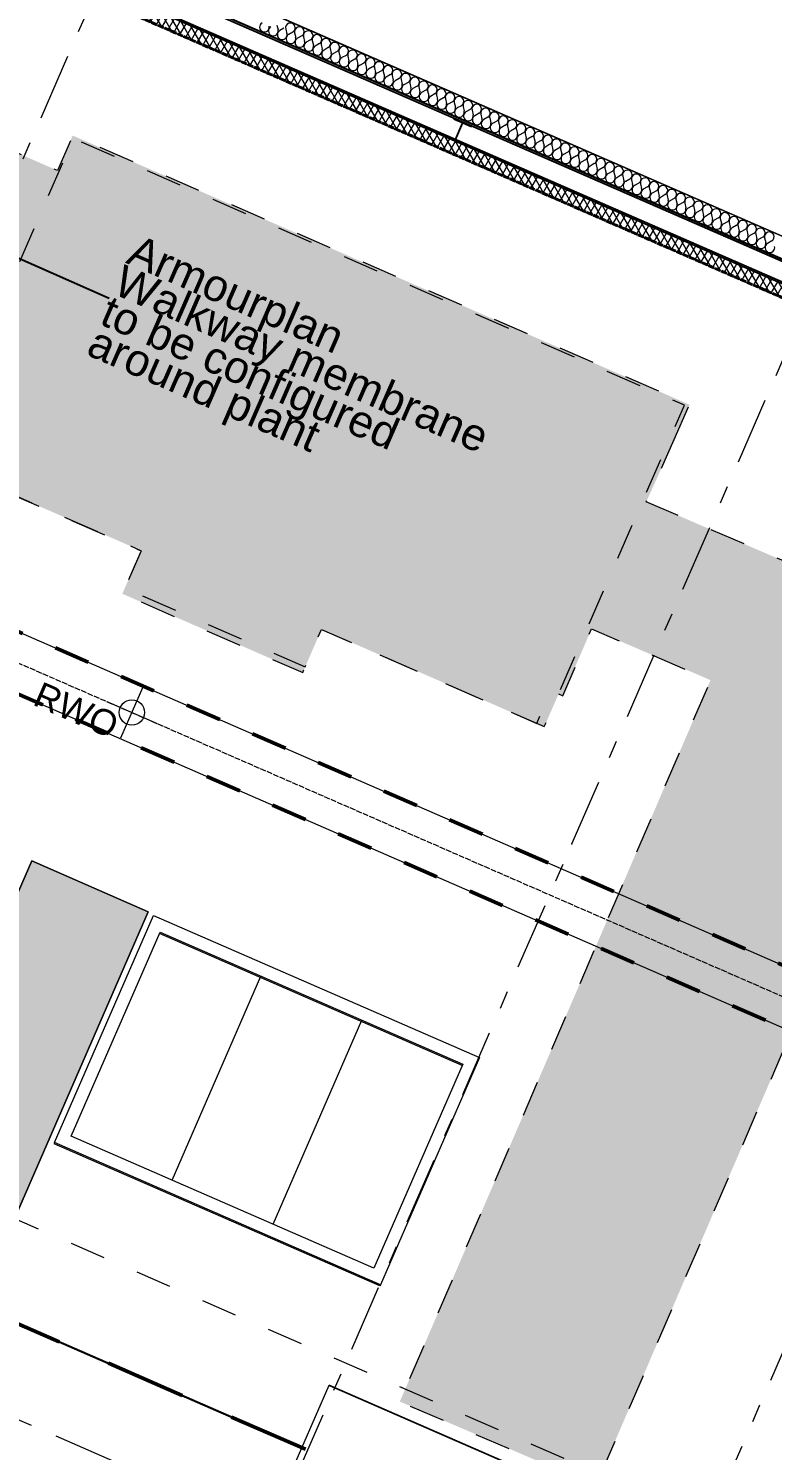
# Model space of a CAD drawing. Header units: millimetres. Extents: x -50172 to 90294, y -72116 to 25069.
# Drawn here: x 10263 to 16124, y -38302 to -27110 of the extents above; entities that cross this region are included whole.
import ezdxf
from ezdxf.enums import TextEntityAlignment as Align

# ---------------------------------------------------------------- set-up
doc = ezdxf.new("R2010")
doc.units = ezdxf.units.MM
doc.header["$MEASUREMENT"] = 0
for name, pattern in [('Dashed', [564.444447, 282.222223, -282.222223]), ('Double Dashed', [1093.611073, 529.166651, -211.666656, 141.111112, -211.666656]), ('Hidden Line', [55, 45, -10]), ('Long Dashed', [1058.333302, 634.99999, -423.333311])]:
    doc.linetypes.add(name, pattern=pattern)
for name, color, linetype, lineweight in [('A-15-MG_Structural_Grid_Phase_2_Pen_No__173', 1, 'Continuous', 18), ('A-20-M_Floor_Slab_Pen_No__195', 7, 'Continuous', 35), ('A-20-M_Floor_Slab_Pen_No__4', 7, 'Continuous', 20), ('A-20-M_Floor_Slab_Pen_No__89', 8, 'Continuous', 20), ('A-20-M_Roof_Accessory_Pen_No__1', 7, 'Continuous', 13), ('A-25-M_Curtain_Wall_Pen_No__1', 7, 'Continuous', 13), ('A-25-M_Curtain_Wall_Pen_No__85', 8, 'Continuous', 20), ('A-95-MC_Marker_Section_P2.Marker_Pen_No__1', 7, 'Continuous', 13), ('COLUMN.IFC Import_Pen_No__2', 8, 'Continuous', 15), ('New_A-20-M_Roof_Accessory_Pen_No__1', 7, 'Continuous', 13), ('New_A-20-M_Roof_Accessory_Pen_No__150', 7, 'Continuous', 0), ('New_A-20-M_Roof_Accessory_Pen_No__156', 5, 'Continuous', 50), ('New_A-20-M_Roof_Accessory_Pen_No__176', 1, 'Continuous', 50), ('New_A-20-M_Roof_Pen_No__92', 8, 'Continuous', 13), ('New_A-25-M_Wall_Ext_Pen_No__1', 7, 'Continuous', 13), ('New_A-95-D_1_100_Pen_No__1', 7, 'Continuous', 13), ('New_A-95-P_Drawing_Pen_No__1', 7, 'Continuous', 13), ('New_A-95-P_Text_1_50_GA_Pen_No__1', 7, 'Continuous', 13)]:
    doc.layers.add(name, color=color, linetype=linetype, lineweight=lineweight)
for name, color, linetype in [('A-20-M_Floor_Slab', 7, 'Continuous'), ('A-95-MC_Marker_Section_P2.Marker', 7, 'Continuous'), ('COLUMN.IFC Import', 7, 'Continuous'), ('New_A-15-MG_Structural_Grid_Phase_2', 7, 'Continuous'), ('New_A-20-M_Roof', 7, 'Continuous'), ('New_A-25-M_Wall_Ext', 7, 'Continuous'), ('New_A-95-D_1_100', 7, 'Continuous')]:
    doc.layers.add(name, color=color, linetype=linetype)
for name, color, linetype, lineweight, true_color in [('A-20-M_Floor_Slab_Pen_No__107', 7, 'Continuous', 15, 0xa6a6a6), ('New_A-15-MG_Structural_Grid_Phase_2_Pen_No__222', 7, 'Continuous', 13, 0x65af33), ('New_A-20-M_Roof_Accessory_Pen_No__61', 7, 'Continuous', 20, 0x6a6a6a), ('New_A-25-M_Wall_Ext_Pen_No__107', 7, 'Continuous', 15, 0xa6a6a6), ('New_A-95-P_Drawing_Pen_No__142', 7, 'Continuous', 0, 0xeeeeee), ('New_A-95-P_Drawing_Pen_No__210', 7, 'Continuous', 13, 0xbae3f7)]:
    doc.layers.add(name, color=color, linetype=linetype, lineweight=lineweight, true_color=true_color)
doc.styles.add('GENERATED_STYLE_3', font='')
doc.styles.add('GENERATED_STYLE_4', font='')
doc.styles.get('GENERATED_STYLE_3').set_extended_font_data('Arial')
doc.styles.get('GENERATED_STYLE_4').set_extended_font_data('Swis721 BT')
doc.dimstyles.new('GENERATED_STYLE__1', dxfattribs={"dimtxt": 250, "dimasz": 95, "dimexe": 0.18, "dimexo": 50, "dimgap": 0.09, "dimtad": 1, "dimdec": 0, "dimzin": 0, "dimdsep": 46, "dimtxsty": 'GENERATED_STYLE_3', "dimblk": 'ARROWHEAD_2', "dimblk1": 'ARROWHEAD_2', "dimblk2": 'ARROWHEAD_2', "dimcen": 0.09, "dimclrd": 7, "dimclre": 7, "dimclrt": 7, "dimadec": 0, "dimazin": 0, "dimtfac": 1, "dimtdec": 4, "dimtmove": 0, "dimatfit": 3, "dimfxl": 1, "dimtolj": 1, "dimtzin": 0, "dimarcsym": 0})
doc.dimstyles.new('GENERATED_STYLE__3', dxfattribs={"dimtxt": 0.18, "dimasz": 182.4, "dimexe": 0.18, "dimexo": 0.0625, "dimgap": 0.09, "dimtad": 0, "dimtih": 1, "dimtoh": 1, "dimdec": 4, "dimzin": 0, "dimdsep": 46, "dimcen": 0.09, "dimadec": 0, "dimazin": 0, "dimtfac": 1, "dimtdec": 4, "dimtmove": 0, "dimatfit": 3, "dimldrblk": 'ARROWHEAD_5', "dimfxl": 1, "dimtolj": 1, "dimtzin": 0, "dimarcsym": 0})

# ---------------------------------------------------------------- blocks, each defined once
blk = doc.blocks.new('Skylight Flat Panel 19[2]_2')
at = {"layer": 'New_A-20-M_Roof', "linetype": 'Continuous', "lineweight": 0, "flags": 128}
for points in [[(8691, -40027), (9470, -38239)], [(9470, -38239), (9474, -38230)], [(9470, -38239), (12037, -39358)], [(9474, -38230), (12041, -39349)], [(8823, -39975), (9522, -38371)], [(9522, -38371), (11905, -39410)], [(10317, -38717), (9617, -40321)], [(11111, -39064), (10412, -40668)], [(12037, -39358), (11258, -41146)], [(12037, -39358), (12041, -39349)], [(11905, -39410), (11206, -41014)], [(11258, -41146), (8691, -40027)], [(11206, -41014), (8823, -39975)], [(8827, -39966), (11210, -41005)]]:
    blk.add_lwpolyline(points, dxfattribs=at)
blk = doc.blocks.new('Roof_1_2', base_point=(-23076, -22803))
at = {"layer": 'New_A-20-M_Roof_Pen_No__92', "linetype": 'Continuous', "flags": 128}
for points in [[(-23076, -22801), (12417, -38278)], [(12417, -38280), (-23076, -22803)], [(-23076, -22803), (12417, -38280)], [(12418, -38277), (-23075, -22801)], [(12120, -38959), (12417, -38280)], [(12418, -38277), (12417, -38278), (12417, -38280)]]:
    blk.add_lwpolyline(points, dxfattribs=at)
at = {"layer": 'New_A-20-M_Roof', "linetype": 'Continuous', "lineweight": 0}
blk.add_blockref('Skylight Flat Panel 19[2]_2', (0, 0), dxfattribs=at)
blk = doc.blocks.new('Skylight Flat Panel 19[6]_2')
at = {"layer": 'New_A-20-M_Roof', "linetype": 'Continuous', "lineweight": 0, "flags": 128}
for points in [[(10469, -35877), (11249, -34090)], [(11249, -34090), (13815, -35209)], [(10601, -35826), (11300, -34222)], [(13680, -35270), (11296, -34231)], [(11300, -34222), (13684, -35261)], [(11395, -36172), (12095, -34568)], [(12190, -36519), (12889, -34915)], [(13815, -35209), (13036, -36997)], [(13684, -35261), (12984, -36865)], [(10469, -35877), (10465, -35887)], [(13032, -37006), (10465, -35887)], [(13036, -36997), (10469, -35877)], [(12984, -36865), (10601, -35826)], [(13036, -36997), (13032, -37006)]]:
    blk.add_lwpolyline(points, dxfattribs=at)
blk = doc.blocks.new('Roof_2_2', base_point=(-19442, -19430))
at = {"layer": 'New_A-20-M_Roof_Pen_No__92', "linetype": 'Continuous', "flags": 128}
for points in [[(19862, -36569), (-19442, -19430)], [(-23077, -22805), (12416, -38282)], [(12416, -38282), (-23077, -22805)], [(12417, -38280), (-23076, -22803)], [(-23076, -22803), (12417, -38280)], [(12417, -38280), (12632, -37786)], [(12631, -37788), (15584, -39076)], [(15584, -39076), (12631, -37788)], [(15585, -39074), (12632, -37786)], [(12632, -37786), (15585, -39074)], [(12416, -38282), (12416, -38282), (12417, -38280)]]:
    blk.add_lwpolyline(points, dxfattribs=at)
at = {"layer": 'New_A-20-M_Roof', "linetype": 'Continuous', "lineweight": 0}
blk.add_blockref('Skylight Flat Panel 19[6]_2', (0, 0), dxfattribs=at)
blk = doc.blocks.new('Roof_3_2', base_point=(-9378, -10065))
at = {"layer": 'New_A-20-M_Roof_Pen_No__92', "linetype": 'Continuous', "flags": 128}
for points in [[(20042, -36157), (-19083, -19096)], [(1845, -22860), (22007, -31651)], [(22007, -31651), (1845, -22860)], [(22007, -31650), (1846, -22858)], [(1846, -22858), (22008, -31649)]]:
    blk.add_lwpolyline(points, dxfattribs=at)
blk = doc.blocks.new('Slab_2_2', base_point=(22221, -31567))
at = {"layer": 'A-20-M_Floor_Slab_Pen_No__89', "linetype": 'Continuous', "flags": 128}
blk.add_lwpolyline([(22221, -31567), (1807, -22666), (1703, -22907), (21875, -31703), (12362, -53519), (-4050, -46363), (-4155, -46603), (12498, -53865)], close=True, dxfattribs=at)
blk = doc.blocks.new('*X126')
at = {"layer": 'New_A-25-M_Wall_Ext_Pen_No__107', "linetype": 'Continuous'}
for p, q in [((12220, -27083), (12229, -27120)), ((12276, -27108), (12243, -27126)), ((12290, -27114), (12299, -27151)), ((12346, -27138), (12313, -27157)), ((12360, -27144), (12369, -27181)), ((12416, -27168), (12382, -27187)), ((12430, -27175), (12438, -27212)), ((12485, -27199), (12452, -27218)), ((12499, -27205), (12508, -27242)), ((12555, -27229), (12522, -27248)), ((12569, -27235), (12578, -27272)), ((12625, -27260), (12592, -27279)), ((12639, -27266), (12648, -27303)), ((12695, -27290), (12662, -27309)), ((12709, -27296), (12718, -27333)), ((12765, -27321), (12732, -27339)), ((12779, -27327), (12788, -27364)), ((12835, -27351), (12802, -27370)), ((12849, -27357), (12857, -27394)), ((12904, -27382), (12871, -27400)), ((12918, -27388), (12927, -27425)), ((12974, -27412), (12941, -27431)), ((12988, -27418), (12997, -27455)), ((13044, -27443), (13011, -27461)), ((13058, -27449), (13067, -27486)), ((13114, -27473), (13081, -27492)), ((13128, -27479), (13137, -27516)), ((13184, -27503), (13151, -27522)), ((13198, -27510), (13207, -27547)), ((13254, -27534), (13221, -27553)), ((13268, -27540), (13276, -27577)), ((13324, -27564), (13290, -27583)), ((13337, -27570), (13346, -27607)), ((13393, -27595), (13360, -27614)), ((13407, -27601), (13416, -27638)), ((13463, -27625), (13430, -27644)), ((13477, -27631), (13486, -27668)), ((13533, -27656), (13500, -27674)), ((13547, -27662), (13556, -27699)), ((13603, -27686), (13570, -27705)), ((13617, -27692), (13626, -27729)), ((13673, -27717), (13640, -27735)), ((13687, -27723), (13695, -27760)), ((13743, -27747), (13709, -27766)), ((13757, -27753), (13765, -27790)), ((13812, -27777), (13779, -27796)), ((13826, -27784), (13835, -27821)), ((13882, -27808), (13849, -27827)), ((13896, -27814), (13905, -27851)), ((13952, -27838), (13919, -27857)), ((13966, -27844), (13975, -27882)), ((14022, -27869), (13989, -27888)), ((14036, -27875), (14045, -27912)), ((14092, -27899), (14059, -27918)), ((14106, -27905), (14115, -27942)), ((14162, -27930), (14128, -27949)), ((14176, -27936), (14184, -27973)), ((14231, -27960), (14198, -27979)), ((14245, -27966), (14254, -28003)), ((14301, -27991), (14268, -28009)), ((14315, -27997), (14324, -28034)), ((14371, -28021), (14338, -28040)), ((14385, -28027), (14394, -28064)), ((14441, -28052), (14408, -28070)), ((14455, -28058), (14464, -28095)), ((14511, -28082), (14478, -28101)), ((14525, -28088), (14534, -28125)), ((14581, -28112), (14548, -28131)), ((14595, -28119), (14603, -28156)), ((14650, -28143), (14617, -28162)), ((14664, -28149), (14673, -28186)), ((14720, -28173), (14687, -28192)), ((14734, -28179), (14743, -28217)), ((14790, -28204), (14757, -28223)), ((14804, -28210), (14813, -28247)), ((14860, -28234), (14827, -28253)), ((14874, -28240), (14883, -28277)), ((14930, -28265), (14897, -28284)), ((14944, -28271), (14953, -28308)), ((15000, -28295), (14967, -28314)), ((15014, -28301), (15022, -28338)), ((15070, -28326), (15036, -28344)), ((15083, -28332), (15092, -28369)), ((15139, -28356), (15106, -28375)), ((15153, -28362), (15162, -28399)), ((15209, -28387), (15176, -28405)), ((15223, -28393), (15232, -28430)), ((15279, -28417), (15246, -28436)), ((15293, -28423), (15302, -28460)), ((15349, -28447), (15316, -28466)), ((15363, -28454), (15372, -28491)), ((15419, -28478), (15386, -28497)), ((15433, -28484), (15441, -28521)), ((15489, -28508), (15455, -28527)), ((15503, -28514), (15511, -28552)), ((15558, -28539), (15525, -28558)), ((15572, -28545), (15581, -28582)), ((15628, -28569), (15595, -28588)), ((15642, -28575), (15651, -28612)), ((15698, -28600), (15665, -28619)), ((15712, -28606), (15721, -28643)), ((15768, -28630), (15735, -28649)), ((15782, -28636), (15791, -28673)), ((15838, -28661), (15805, -28679)), ((15852, -28667), (15860, -28704)), ((15908, -28691), (15874, -28710)), ((15922, -28697), (15930, -28734)), ((15977, -28722), (15944, -28740)), ((15991, -28728), (16000, -28765)), ((16047, -28752), (16014, -28771)), ((16061, -28758), (16070, -28795)), ((16117, -28782), (16084, -28801))]:
    blk.add_line(p, q, dxfattribs=at)
for centre, start, end in [((12122, -27099), 119.5705, 246.4404), ((12327, -27105), 299.5705, 193.3103), ((12122, -27099), 246.4404, 13.3103), ((12192, -27129), 119.5705, 246.4404), ((12192, -27129), 246.4404, 13.3103), ((12262, -27159), 119.5705, 246.4404), ((12262, -27159), 246.4404, 13.3103), ((12331, -27190), 119.5705, 246.4404), ((12331, -27190), 246.4404, 13.3103), ((12397, -27135), 299.5705, 193.3103), ((12401, -27220), 119.5705, 246.4404), ((12467, -27166), 299.5705, 193.3103), ((12536, -27196), 299.5705, 193.3103), ((12606, -27227), 299.5705, 193.3103), ((12401, -27220), 246.4404, 13.3103), ((12471, -27251), 119.5705, 246.4404), ((12471, -27251), 246.4404, 13.3103), ((12541, -27281), 119.5705, 246.4404), ((12541, -27281), 246.4404, 13.3103), ((12611, -27312), 119.5705, 246.4404), ((12611, -27312), 246.4404, 13.3103), ((12676, -27257), 299.5705, 193.3103), ((12746, -27288), 299.5705, 193.3103), ((12816, -27318), 299.5705, 193.3103), ((12681, -27342), 119.5705, 246.4404), ((12681, -27342), 246.4404, 13.3103), ((12750, -27373), 119.5705, 246.4404), ((12750, -27373), 246.4404, 13.3103), ((12820, -27403), 119.5705, 246.4404), ((12820, -27403), 246.4404, 13.3103), ((12886, -27348), 299.5705, 193.3103), ((12890, -27434), 119.5705, 246.4404), ((12956, -27379), 299.5705, 193.3103), ((13025, -27409), 299.5705, 193.3103), ((13095, -27440), 299.5705, 193.3103), ((12890, -27434), 246.4404, 13.3103), ((12960, -27464), 119.5705, 246.4404), ((12960, -27464), 246.4404, 13.3103), ((13030, -27494), 119.5705, 246.4404), ((13030, -27494), 246.4404, 13.3103), ((13100, -27525), 119.5705, 246.4404), ((13100, -27525), 246.4404, 13.3103), ((13165, -27470), 299.5705, 193.3103), ((13170, -27555), 119.5705, 246.4404), ((13235, -27501), 299.5705, 193.3103), ((13305, -27531), 299.5705, 193.3103), ((13375, -27562), 299.5705, 193.3103), ((13170, -27555), 246.4404, 13.3103), ((13239, -27586), 119.5705, 246.4404), ((13239, -27586), 246.4404, 13.3103), ((13309, -27616), 119.5705, 246.4404), ((13309, -27616), 246.4404, 13.3103), ((13379, -27647), 119.5705, 246.4404), ((13379, -27647), 246.4404, 13.3103), ((13444, -27592), 299.5705, 193.3103), ((13449, -27677), 119.5705, 246.4404), ((13514, -27623), 299.5705, 193.3103), ((13584, -27653), 299.5705, 193.3103), ((13449, -27677), 246.4404, 13.3103), ((13519, -27708), 119.5705, 246.4404), ((13519, -27708), 246.4404, 13.3103), ((13589, -27738), 119.5705, 246.4404), ((13589, -27738), 246.4404, 13.3103), ((13654, -27683), 299.5705, 193.3103), ((13658, -27769), 119.5705, 246.4404), ((13724, -27714), 299.5705, 193.3103), ((13794, -27744), 299.5705, 193.3103), ((13863, -27775), 299.5705, 193.3103), ((13658, -27769), 246.4404, 13.3103), ((13728, -27799), 119.5705, 246.4404), ((13728, -27799), 246.4404, 13.3103), ((13798, -27829), 119.5705, 246.4404), ((13798, -27829), 246.4404, 13.3103), ((13868, -27860), 119.5705, 246.4404), ((13868, -27860), 246.4404, 13.3103), ((13933, -27805), 299.5705, 193.3103), ((13938, -27890), 119.5705, 246.4404), ((14003, -27836), 299.5705, 193.3103), ((14073, -27866), 299.5705, 193.3103), ((14143, -27897), 299.5705, 193.3103), ((13938, -27890), 246.4404, 13.3103), ((14008, -27921), 119.5705, 246.4404), ((14008, -27921), 246.4404, 13.3103), ((14077, -27951), 119.5705, 246.4404), ((14077, -27951), 246.4404, 13.3103), ((14147, -27982), 119.5705, 246.4404), ((14147, -27982), 246.4404, 13.3103), ((14213, -27927), 299.5705, 193.3103), ((14217, -28012), 119.5705, 246.4404), ((14282, -27958), 299.5705, 193.3103), ((14352, -27988), 299.5705, 193.3103), ((14217, -28012), 246.4404, 13.3103), ((14287, -28043), 119.5705, 246.4404), ((14287, -28043), 246.4404, 13.3103), ((14357, -28073), 119.5705, 246.4404), ((14357, -28073), 246.4404, 13.3103), ((14422, -28018), 299.5705, 193.3103), ((14427, -28104), 119.5705, 246.4404), ((14492, -28049), 299.5705, 193.3103), ((14562, -28079), 299.5705, 193.3103), ((14632, -28110), 299.5705, 193.3103), ((14427, -28104), 246.4404, 13.3103), ((14496, -28134), 119.5705, 246.4404), ((14496, -28134), 246.4404, 13.3103), ((14566, -28164), 119.5705, 246.4404), ((14566, -28164), 246.4404, 13.3103), ((14636, -28195), 119.5705, 246.4404), ((14636, -28195), 246.4404, 13.3103), ((14702, -28140), 299.5705, 193.3103), ((14706, -28225), 119.5705, 246.4404), ((14771, -28171), 299.5705, 193.3103), ((14841, -28201), 299.5705, 193.3103), ((14911, -28232), 299.5705, 193.3103), ((14706, -28225), 246.4404, 13.3103), ((14776, -28256), 119.5705, 246.4404), ((14776, -28256), 246.4404, 13.3103), ((14846, -28286), 119.5705, 246.4404), ((14846, -28286), 246.4404, 13.3103), ((14916, -28317), 119.5705, 246.4404), ((14916, -28317), 246.4404, 13.3103), ((14981, -28262), 299.5705, 193.3103), ((14985, -28347), 119.5705, 246.4404), ((15051, -28293), 299.5705, 193.3103), ((15121, -28323), 299.5705, 193.3103), ((15190, -28353), 299.5705, 193.3103), ((14985, -28347), 246.4404, 13.3103), ((15055, -28378), 119.5705, 246.4404), ((15055, -28378), 246.4404, 13.3103), ((15125, -28408), 119.5705, 246.4404), ((15125, -28408), 246.4404, 13.3103), ((15195, -28438), 119.5705, 246.4404), ((15260, -28384), 299.5705, 193.3103), ((15330, -28414), 299.5705, 193.3103), ((15400, -28445), 299.5705, 193.3103), ((15195, -28438), 246.4404, 13.3103), ((15265, -28469), 119.5705, 246.4404), ((15265, -28469), 246.4404, 13.3103), ((15335, -28499), 119.5705, 246.4404), ((15335, -28499), 246.4404, 13.3103), ((15404, -28530), 119.5705, 246.4404), ((15404, -28530), 246.4404, 13.3103), ((15470, -28475), 299.5705, 193.3103), ((15474, -28560), 119.5705, 246.4404), ((15540, -28506), 299.5705, 193.3103), ((15609, -28536), 299.5705, 193.3103), ((15679, -28567), 299.5705, 193.3103), ((15474, -28560), 246.4404, 13.3103), ((15544, -28591), 119.5705, 246.4404), ((15544, -28591), 246.4404, 13.3103), ((15614, -28621), 119.5705, 246.4404), ((15614, -28621), 246.4404, 13.3103), ((15684, -28652), 119.5705, 246.4404), ((15684, -28652), 246.4404, 13.3103), ((15749, -28597), 299.5705, 193.3103), ((15754, -28682), 119.5705, 246.4404), ((15819, -28628), 299.5705, 193.3103), ((15889, -28658), 299.5705, 193.3103), ((15959, -28688), 299.5705, 193.3103), ((15754, -28682), 246.4404, 13.3103), ((15823, -28713), 119.5705, 246.4404), ((15823, -28713), 246.4404, 13.3103), ((15893, -28743), 119.5705, 246.4404), ((15893, -28743), 246.4404, 13.3103), ((15963, -28773), 119.5705, 246.4404), ((16028, -28719), 299.5705, 193.3103), ((16098, -28749), 299.5705, 193.3103), ((15963, -28773), 246.4404, 13.3103), ((16033, -28804), 119.5705, 246.4404), ((16033, -28804), 246.4404, 13.3103), ((16103, -28834), 119.5705, 246.4404), ((16103, -28834), 246.4404, 13.3103)]:
    blk.add_arc(centre, 38.1, start, end, dxfattribs=at)
blk = doc.blocks.new('Wall_29_2', base_point=(22007, -31651))
at = {"layer": 'New_A-25-M_Wall_Ext_Pen_No__107', "linetype": 'Continuous'}
h = blk.add_hatch(dxfattribs=at)
h.set_pattern_fill('Plaster_0002', color=256, style=0, pattern_type=2)
h.set_pattern_definition([(0, (0, 0), (0, 173.2051), [0, -100]), (0, (50, 86.6), (0, 173.2051), [0, -100])])
h.paths.add_polyline_path([(22461, -31473), (11040, -26493), (11039, -26497), (22455, -31475)])
at = {"layer": 'New_A-25-M_Wall_Ext_Pen_No__107', "linetype": 'Continuous', "lineweight": 0, "true_color": 0x535353}
for points in [[(22221, -31567), (10967, -26660), (10966, -26663), (22217, -31569)], [(22027, -31643), (10909, -26795), (10907, -26798), (22023, -31645)]]:
    blk.add_hatch(color=251, dxfattribs=at).paths.add_polyline_path(points)
at = {"layer": 'New_A-25-M_Wall_Ext_Pen_No__107', "linetype": 'Continuous'}
for points in [[(22236, -31561), (10972, -26649), (10967, -26660), (22221, -31567)], [(10902, -26809), (22007, -31651), (22023, -31645), (10907, -26798)]]:
    blk.add_hatch(color=256, dxfattribs=at).paths.add_polyline_path(points)
at = {"layer": 'New_A-25-M_Wall_Ext_Pen_No__1', "linetype": 'Continuous'}
for p, q in [((22455, -31475), (11039, -26497)), ((22217, -31569), (10966, -26663)), ((22221, -31567), (10967, -26660)), ((22236, -31561), (10972, -26649)), ((22244, -31558), (10975, -26644)), ((10907, -26798), (22023, -31645)), ((22027, -31643), (10909, -26795))]:
    blk.add_line(p, q, dxfattribs=at)
at = {"layer": 'New_A-25-M_Wall_Ext_Pen_No__1', "linetype": 'Continuous', "flags": 128}
for points in [[(22461, -31473), (11040, -26493)], [(10902, -26809), (22007, -31651)]]:
    blk.add_lwpolyline(points, dxfattribs=at)
at = {"layer": 'New_A-25-M_Wall_Ext', "color": 250, "lineweight": 50, "true_color": 0x2a2a2a}
blk.add_blockref('*X126', (0, 0), dxfattribs=at)
blk = doc.blocks.new('*X165')
at = {"layer": 'A-20-M_Floor_Slab_Pen_No__107', "linetype": 'Continuous'}
for points in [[(11399, -27135), (11433, -27150), (11438, -27150), (11399, -27133)], [(11433, -27150), (11549, -27200), (11549, -27198), (11438, -27150)], [(11699, -27266), (11777, -27300), (11782, -27300), (11699, -27264)], [(11777, -27300), (11849, -27331), (11849, -27329), (11782, -27300)], [(11999, -27397), (12121, -27450), (12126, -27450), (11999, -27394)], [(12121, -27450), (12149, -27462), (12149, -27460), (12126, -27450)], [(12299, -27527), (12449, -27593), (12449, -27591), (12299, -27525)], [(12599, -27658), (12749, -27724), (12749, -27721), (12599, -27656)], [(12899, -27789), (13049, -27854), (13049, -27852), (12899, -27787)], [(13199, -27920), (13349, -27985), (13349, -27983), (13199, -27918)], [(13502, -28050), (13499, -28048), (13499, -28050)], [(13502, -28050), (13499, -28050), (13499, -28051), (13649, -28116), (13649, -28114)], [(13799, -28181), (13841, -28200), (13846, -28200), (13799, -28179)], [(13841, -28200), (13949, -28247), (13949, -28245), (13846, -28200)], [(14099, -28312), (14184, -28350), (14189, -28350), (14099, -28310)], [(14184, -28350), (14249, -28378), (14249, -28375), (14189, -28350)], [(14399, -28443), (14528, -28500), (14533, -28500), (14399, -28441)], [(14528, -28500), (14549, -28508), (14549, -28506), (14533, -28500)], [(14699, -28574), (14849, -28639), (14849, -28637), (14699, -28572)], [(14999, -28705), (15149, -28770), (15149, -28768), (14999, -28702)], [(15299, -28835), (15449, -28901), (15449, -28899), (15299, -28833)], [(15599, -28966), (15749, -29032), (15749, -29029), (15599, -28964)], [(15899, -29097), (15904, -29100), (15909, -29100), (15899, -29095)], [(15904, -29100), (16049, -29162), (16049, -29160), (15909, -29100)]]:
    blk.add_hatch(color=256, dxfattribs=at).paths.add_polyline_path(points)
blk = doc.blocks.new('Wall_61_2', base_point=(21875, -31703))
at = {"layer": 'A-20-M_Floor_Slab_Pen_No__107', "linetype": 'Continuous'}
h = blk.add_hatch(dxfattribs=at)
h.set_pattern_fill('Batt_Insulation_0002', color=256, style=0, pattern_type=2)
h.set_pattern_definition([(60, (0, 0), (-43.30127, 25), []), (120, (0, 0), (43.30127, 25), [])])
h.paths.add_polyline_path([(1705, -22906), (21878, -31702), (22007, -31651), (1834, -22855)])
at = {"layer": 'A-20-M_Floor_Slab_Pen_No__195', "linetype": 'Hidden Line'}
blk.add_line((1705, -22906), (21878, -31702), dxfattribs=at)
at = {"layer": 'A-20-M_Floor_Slab_Pen_No__195', "linetype": 'Hidden Line', "flags": 128}
blk.add_lwpolyline([(1703, -22907), (21875, -31703)], dxfattribs=at)
at = {"layer": 'A-20-M_Floor_Slab_Pen_No__4', "linetype": 'Continuous', "flags": 128}
blk.add_lwpolyline([(22007, -31651), (1834, -22855)], dxfattribs=at)
at = {"layer": 'A-20-M_Floor_Slab', "color": 250, "lineweight": 50, "true_color": 0x2a2a2a}
blk.add_blockref('*X165', (0, 0), dxfattribs=at)
blk = doc.blocks.new('Column 45')
at = {"layer": 'COLUMN.IFC Import_Pen_No__2', "linetype": 'Continuous'}
for p, q in [((76.45, 78.8), (-76.45, 78.8)), ((-76.45, 78.8), (-76.45, 69.4)), ((-76.45, 69.4), (-3.25, 69.4)), ((-3.25, 69.4), (-3.25, -69.4)), ((3.25, -69.4), (3.25, 69.4)), ((3.25, 69.4), (76.45, 69.4)), ((76.45, 69.4), (76.45, 78.8)), ((-3.25, -69.4), (-76.45, -69.4)), ((-76.45, -69.4), (-76.45, -78.8)), ((-76.45, -78.8), (76.45, -78.8)), ((76.45, -69.4), (3.25, -69.4)), ((76.45, -78.8), (76.45, -69.4))]:
    blk.add_line(p, q, dxfattribs=at)
blk = doc.blocks.new('*D292')
at = {"layer": 'New_A-95-D_1_100_Pen_No__1', "linetype": 'Continuous'}
for p, q in [((22806, -32000), (20751, -36711)), ((19599, -36209), (20837, -36749)), ((20794, -36769), (20708, -36653)), ((20751, -36711), (18845, -41083)), ((17821, -40636), (18931, -41120)), ((18888, -41141), (18802, -41025)), ((18845, -41083), (14858, -50227))]:
    blk.add_line(p, q, dxfattribs=at)
at = {"layer": 'New_A-95-D_1_100_Pen_No__1', "insert": (19139, -40284), "char_height": 250, "attachment_point": 7, "rotation": 66.4404, "style": 'GENERATED_STYLE_3'}
blk.add_mtext('\\A1;{\\fArial|b0|i0|c0|p34;4,769 gutter to ridge}', dxfattribs=at)
blk = doc.blocks.new('ARROWHEAD_2')
at = {"color": 0, "linetype": 'Continuous', "lineweight": 0}
for p, q in [((0, 0), (-1, 0)), ((-0.38, -0.66), (0.38, 0.66))]:
    blk.add_line(p, q, dxfattribs=at)
blk = doc.blocks.new('ARROWHEAD_5')
at = {"color": 0, "linetype": 'Continuous', "lineweight": 0}
blk.add_line((0, 0), (-1, 0), dxfattribs=at)
blk.add_solid([(-1, 0.2679), (0, 0), (-1, -0.2679), (-1, 0.2679)], dxfattribs=at)
blk = doc.blocks.new('Standard grid marker_9')
at = {"layer": 'New_A-15-MG_Structural_Grid_Phase_2_Pen_No__222', "linetype": 'Double Dashed'}
blk.add_line((705, 0), (53258, 0), dxfattribs=at)
at = {"layer": 'New_A-15-MG_Structural_Grid_Phase_2_Pen_No__222', "style": 'GENERATED_STYLE_4'}
for tag, p in [('AC_MarkerText_1_0', (-500, 39)), ('AC_MarkerText_1_1', (54463, 39))]:
    blk.add_attdef(tag, text='', height=350, rotation=180, dxfattribs=at).set_placement(p, align=Align.MIDDLE_CENTER)
blk = doc.blocks.new('Standard grid marker_12')
at = {"layer": 'New_A-15-MG_Structural_Grid_Phase_2_Pen_No__222', "linetype": 'Double Dashed'}
blk.add_line((2212, 0), (53473, 0), dxfattribs=at)
at = {"layer": 'New_A-15-MG_Structural_Grid_Phase_2_Pen_No__222', "style": 'GENERATED_STYLE_4'}
for tag, p in [('AC_MarkerText_1_0', (-500, 1206)), ('AC_MarkerText_1_1', (56184, 1206))]:
    blk.add_attdef(tag, text='', height=350, rotation=270, dxfattribs=at).set_placement(p, align=Align.MIDDLE_CENTER)
blk = doc.blocks.new('Standard grid marker_13')
at = {"layer": 'New_A-15-MG_Structural_Grid_Phase_2_Pen_No__222', "linetype": 'Double Dashed'}
for p, q in [((7182, 0), (20268, 0)), ((20268, 0), (27450, 0))]:
    blk.add_line(p, q, dxfattribs=at)
blk.add_point((20268, 0), dxfattribs=at)
blk.add_point((20268, 0), dxfattribs=at)
at = {"layer": 'New_A-15-MG_Structural_Grid_Phase_2_Pen_No__222', "style": 'GENERATED_STYLE_4'}
for tag, p in [('AC_MarkerText_1_0', (-500, 36)), ('AC_MarkerText_1_1', (27950, 36))]:
    blk.add_attdef(tag, text='', height=350, rotation=270, dxfattribs=at).set_placement(p, align=Align.MIDDLE_CENTER)
blk = doc.blocks.new('Standard grid marker_16')
at = {"layer": 'New_A-15-MG_Structural_Grid_Phase_2_Pen_No__222', "linetype": 'Double Dashed'}
blk.add_line((1000, 0), (47486, 0), dxfattribs=at)
at = {"layer": 'New_A-15-MG_Structural_Grid_Phase_2_Pen_No__222', "style": 'GENERATED_STYLE_4'}
for tag, p in [('AC_MarkerText_1_0', (-500, 43)), ('AC_MarkerText_1_1', (48986, 43))]:
    blk.add_attdef(tag, text='', height=350, rotation=180, dxfattribs=at).set_placement(p, align=Align.MIDDLE_CENTER)
blk = doc.blocks.new('Cutting Plane_3_2', base_point=(-25330, -21003))
at = {"layer": 'A-95-MC_Marker_Section_P2.Marker_Pen_No__1', "linetype": 'Dashed'}
blk.add_line((-25101, -21103), (22392, -41812), dxfattribs=at)

msp = doc.modelspace()

# ---------------------------------------------------------------- hatches: boundary and pattern name
at = {"layer": 'A-20-M_Roof_Accessory_Pen_No__1', "linetype": 'Continuous', "lineweight": 0, "true_color": 0x000000}
msp.add_hatch(color=178, dxfattribs=at).paths.add_polyline_path([(6076.4, -43323.7), (6993, -43723.4), (11206.5, -34060.7), (10289.8, -33661), (8776, -37132.6), (7452.4, -40168)])
at = {"layer": 'New_A-20-M_Roof_Accessory_Pen_No__150', "linetype": 'Continuous'}
h = msp.add_hatch(dxfattribs=at)
h.set_pattern_fill('Brick_Floor___Laid_Flat__B8', color=256, style=0, pattern_type=2)
h.set_pattern_definition([(291.4404, (5553.23, -37723.28), (249.454, 97.963), [201, -67]), (291.4404, (5689.06, -37885.88), (249.454, 97.963), [201, -67]), (291.4404, (5726.94, -37799.02), (249.454, 97.963), [201, -67]), (291.4404, (5764.8, -37712.17), (249.454, 97.963), [201, -67]), (21.4404, (5602.2, -37848), (-97.963, 249.454), [201, -67]), (21.4404, (5640.08, -37761.15), (-97.963, 249.454), [201, -67]), (21.4404, (5677.95, -37674.3), (-97.963, 249.454), [201, -67]), (21.4404, (5813.8, -37836.9), (-97.963, 249.454), [201, -67])])
h.paths.add_polyline_path([(6076.4, -43323.7), (7452.4, -40168), (8776, -37132.6), (10289.8, -33661), (11206.5, -34060.7), (6993, -43723.4)])
at = {"layer": 'New_A-95-P_Drawing_Pen_No__142', "linetype": 'Continuous'}
msp.add_hatch(color=256, dxfattribs=at).paths.add_polyline_path([(15349.8, -30345.8), (15469.7, -30070.9), (10611.5, -27952.5), (10491.6, -28227.4), (8933.3, -27547.9), (8054.4, -29563.6), (9612.7, -30243.1), (9500.6, -30500.2), (11150.5, -31219.7), (11002.6, -31558.8), (12423.4, -32178.4), (12571.3, -31839.2), (14267.1, -32578.7), (14379.2, -32321.6), (14470.9, -32361.5), (14698, -31834.7), (15635.1, -32238.6), (13188.1, -37916.2), (14730.8, -38581.1), (17608.8, -31903.3), (15129, -30834.5)])
at = {"layer": 'New_A-95-P_Drawing_Pen_No__210', "linetype": 'Continuous'}
msp.add_hatch(color=256, dxfattribs=at).paths.add_polyline_path([(9513.6, -30505.9), (11150.5, -31219.7), (11022.6, -31513), (12443.4, -32132.6), (12571.3, -31839.2), (14326, -32604.4), (15429.2, -30074.4), (10616.8, -27976)])

# ---------------------------------------------------------------- linework, layer by layer
at = {"layer": 'A-15-MG_Structural_Grid_Phase_2_Pen_No__173', "linetype": 'Hidden Line'}
msp.add_line((-19269.5, -19260.4), (19619.1, -36217.7), dxfattribs=at)
at = {"layer": 'A-20-M_Roof_Accessory_Pen_No__1', "linetype": 'Continuous', "flags": 128}
msp.add_lwpolyline([(6076.4, -43323.7), (6993, -43723.4), (11206.5, -34060.7), (10289.8, -33661), (8776, -37132.6), (7452.4, -40168)], close=True, dxfattribs=at)
at = {"layer": 'New_A-20-M_Roof_Accessory_Pen_No__1', "linetype": 'Continuous', "flags": 128}
msp.add_lwpolyline([(6076.4, -43323.7), (7452.4, -40168), (8776, -37132.6), (10289.8, -33661), (11206.5, -34060.7), (6993, -43723.4)], close=True, dxfattribs=at)
at = {"layer": 'New_A-20-M_Roof_Accessory_Pen_No__156', "linetype": 'Dashed', "flags": 128}
for points in [[(-19015.7, -19125.6), (20042.1, -36156.7)], [(-19374.9, -19459.9), (19862.2, -36569.2)]]:
    msp.add_lwpolyline(points, dxfattribs=at)
at = {"layer": 'New_A-20-M_Roof_Accessory_Pen_No__176', "linetype": 'Long Dashed', "flags": 128}
msp.add_lwpolyline([(-23061.3, -22809.6), (18046, -40734.4)], dxfattribs=at)
at = {"layer": 'New_A-20-M_Roof_Accessory_Pen_No__61', "linetype": 'Continuous', "flags": 128}
for points in [[(10991.5, -32691.3), (11164.2, -32295.4)], [(10879.9, -32407), (11275.8, -32579.6)]]:
    msp.add_lwpolyline(points, dxfattribs=at)
at = {"layer": 'New_A-20-M_Roof_Accessory_Pen_No__61', "linetype": 'Continuous'}
msp.add_circle((11077.9, -32493.3), 100, dxfattribs=at)
at = {"layer": 'New_A-95-P_Drawing_Pen_No__1', "linetype": 'Dashed', "flags": 128}
for points in [[(15349.8, -30345.8), (15469.7, -30070.9), (10611.5, -27952.5), (10491.6, -28227.4), (8933.3, -27547.9), (8054.4, -29563.6), (9612.7, -30243.1), (9500.6, -30500.2), (11150.5, -31219.7), (11002.6, -31558.8), (12423.4, -32178.4), (12571.3, -31839.2), (14267.1, -32578.7), (14379.2, -32321.6), (14470.9, -32361.5), (14698, -31834.7), (15635.1, -32238.6), (13188.1, -37916.2), (14730.8, -38581.1), (17608.8, -31903.3), (15129, -30834.5)], [(9513.6, -30505.9), (11150.5, -31219.7), (11022.6, -31513), (12443.4, -32132.6), (12571.3, -31839.2), (14326, -32604.4), (15429.2, -30074.4), (10616.8, -27976)]]:
    msp.add_lwpolyline(points, close=True, dxfattribs=at)

# ---------------------------------------------------------------- block references
at = {"layer": 'A-20-M_Floor_Slab', "color": 8, "linetype": 'Continuous', "lineweight": 20}
msp.add_blockref('Slab_2_2', (22220.5, -31567.4), dxfattribs=at)
at = {"layer": 'A-20-M_Floor_Slab', "color": 250, "lineweight": 50, "true_color": 0x2a2a2a}
msp.add_blockref('Wall_61_2', (21875, -31703.1), dxfattribs=at)
at = {"layer": 'A-95-MC_Marker_Section_P2.Marker'}
msp.add_blockref('Cutting Plane_3_2', (-25330.5, -21002.6), dxfattribs=at)
at = {"layer": 'COLUMN.IFC Import', "linetype": 'Continuous', "zscale": 1000, "rotation": 156.4404115839877}
msp.add_blockref('Column 45', (13653.3, -27918), dxfattribs=at)
at = {"layer": 'New_A-15-MG_Structural_Grid_Phase_2', "color": 8, "linetype": 'Continuous', "lineweight": 15, "zscale": 1000}
for name, p, rotation in [('Standard grid marker_12', (-2323.9, -56907.5), 66.44041158399293), ('Standard grid marker_16', (26876.4, -33774.9), 156.4404115839929), ('Standard grid marker_9', (22639.6, -43491.3), 156.4404115839929), ('Standard grid marker_13', (6441.9, -52106.2), 66.44041158399293), ('Standard grid marker_13', (9303.8, -53354.1), 66.44041158399293)]:
    msp.add_blockref(name, p, dxfattribs=dict(at, rotation=rotation))
at = {"layer": 'New_A-20-M_Roof', "color": 8, "linetype": 'Continuous', "lineweight": 13}
for name, p in [('Roof_3_2', (-9378, -10065)), ('Roof_2_2', (-19442.3, -19430.5)), ('Roof_1_2', (-23076.4, -22803))]:
    msp.add_blockref(name, p, dxfattribs=at)
at = {"layer": 'New_A-25-M_Wall_Ext', "color": 250, "lineweight": 50, "true_color": 0x2a2a2a}
msp.add_blockref('Wall_29_2', (22006.6, -31651.4), dxfattribs=at)

# ---------------------------------------------------------------- texts
at = {"layer": 'A-25-M_Curtain_Wall_Pen_No__1', "linetype": 'Continuous', "insert": (10899.4, -29232.2), "char_height": 250.009, "width": 3413.533, "attachment_point": 4, "rotation": 336.44041, "line_spacing_factor": 0.628323, "style": 'GENERATED_STYLE_4'}
msp.add_mtext('\\A1;{\\fSwis721 BT|b0|i0|c0|p34;Armourplan \\P\\fSwis721 BT|b0|i0|c0|p34;Walkway membrane to be configured around plant}', dxfattribs=at)
at = {"layer": 'New_A-95-P_Text_1_50_GA_Pen_No__1', "linetype": 'Continuous', "insert": (10680.6, -32382), "char_height": 200, "attachment_point": 2, "rotation": 336.44041, "style": 'GENERATED_STYLE_4'}
msp.add_mtext('\\A1;{\\fSwis721 BT|b0|i0|c0|p34;RWO }', dxfattribs=at)

# ---------------------------------------------------------------- dimensions: what is measured, and where the dimension line sits
at = {"layer": 'New_A-95-D_1_100', "linetype": 'Continuous'}
dim = msp.add_linear_dim(base=(18845.2, -41082.9), p1=(19553.2, -36189), p2=(17775.1, -40616.3), angle=246.44041, text='<MeasuredValue> gutter to ridge', dimstyle='GENERATED_STYLE__1', dxfattribs=at)
dim.commit()
dim.dimension.update_dxf_attribs({"geometry": '*D292', "text_midpoint": (20059, -37861.3), "dimtype": 160, "text_rotation": 66.44041})

# ---------------------------------------------------------------- leaders
at = {"layer": 'A-25-M_Curtain_Wall_Pen_No__85', "linetype": 'Continuous', "annotation_type": 0, "has_hookline": 1, "hookline_direction": 0, "text_width": 3404.9, "horizontal_direction": (0.916645, -0.399703, 0)}
msp.add_leader([(8064.5, -28344.6), (9919, -28798.4), (10899.3, -29232.1)], dimstyle='GENERATED_STYLE__3', dxfattribs=at)

doc.saveas('drawing.dxf')
